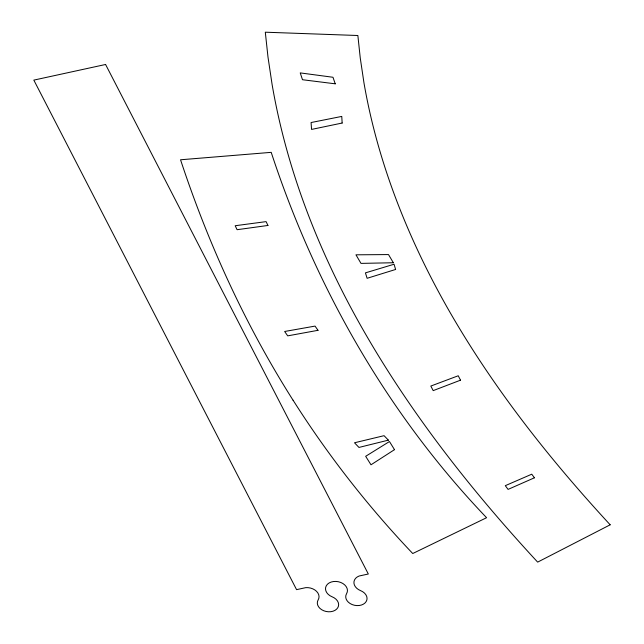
<?xml version="1.0" encoding="UTF-8"?>
<svg xmlns="http://www.w3.org/2000/svg" width="644" height="644" viewBox="0 0 644 644"><rect width="100%" height="100%" fill="white"/><g stroke="black" fill="none" stroke-linecap="round" stroke-linejoin="round"><path stroke-width="0.97" d="M293.076 400.206C327.82 455.058 368.006 506.458 412.74 553.526L486.59 517.712C387.946 414.519 315.584 287.731 271.213 152.346L180.537 159.776C199.382 216.803 222.462 272.468 250.218 325.751A1367.977 1005.348 10.2 0 0 293.044 400.214M394.498 449.657L371 464.791L365.663 456.306L389.459 441.534L394.498 449.657M610.174 524.804L537.659 562.123C471.319 490.398 410.405 413.046 362.041 327.949C319.126 252.424 286.805 170.298 272.098 84.477L267.993 57.099L265.304 32.2L357.863 35.509L360.262 58.049L363.965 82.875C377.666 162.304 407.918 238.191 447.58 308.114C492.386 386.843 548.873 458.335 610.174 524.804M534.44 477.792L508.084 489.392L505.29 485.673L531.759 474.201L534.44 477.792M460.516 380.177L433.203 390.618L430.812 386.054L458.238 375.766L460.516 380.177M395.609 269.466L367.112 278.297L365.43 272.871L394.048 264.241L395.609 269.466M388.38 440.15L358.958 447.435L354.506 442.774L384.057 435.682L388.38 440.15M105.584 64.481L33.826 80.114L296.57 589.646L305.739 587.65A11.061 8.13 10.2 0 1 316.526 591.313A11.061 8.13 10.2 0 1 318.16 599.878A10.747 7.897 10.2 0 0 323.779 610.77A10.747 7.897 10.2 0 0 337.786 607.719A10.747 7.897 10.2 0 0 332.167 596.819A11.061 8.13 10.2 0 1 326.379 585.605A11.061 8.13 10.2 0 1 340.789 582.466A11.061 8.13 10.2 0 1 346.577 593.679A10.747 7.897 10.2 0 0 352.196 604.579A10.747 7.897 10.2 0 0 366.195 601.528A10.747 7.897 10.2 0 0 360.576 590.629A11.061 8.13 10.2 0 1 353.942 583.158A11.061 8.13 10.2 0 1 359.151 576.01L368.32 574.005L105.584 64.481M342.157 123.036L311.559 129.42L311.076 122.537L341.763 116.419L342.157 123.036M318.007 330.316L287.699 335.862L284.656 331.483L315.037 326.097L318.007 330.316M267.936 225.456L237.081 229.707L235.189 225.73L266.101 221.625L267.936 225.456M393.363 262.744L360.986 263.388L355.955 254.815L388.501 254.573L393.363 262.744M335.226 83.817L302.495 79.727L300.233 72.901L332.98 77.264L335.226 83.817"/></g></svg>
